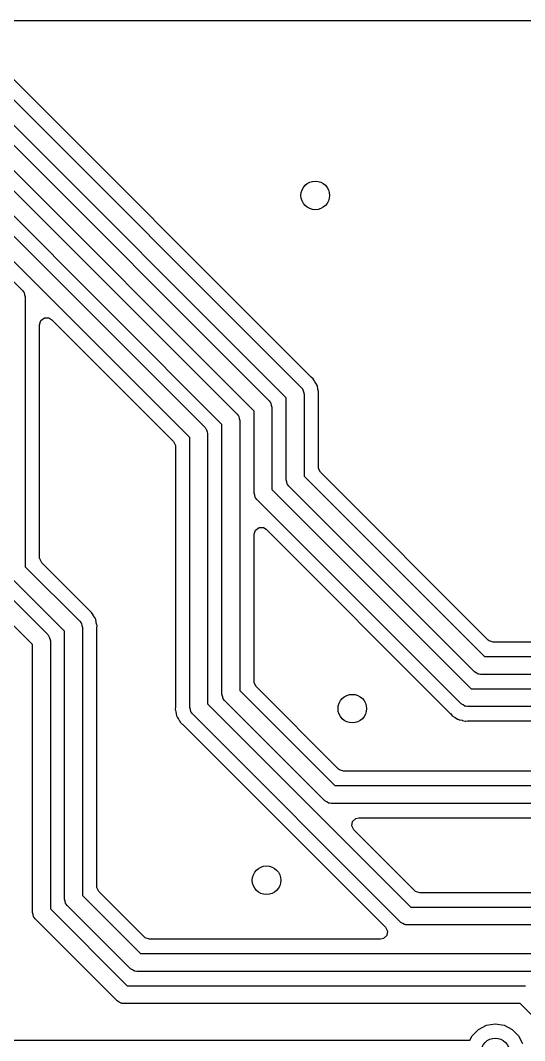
# Model space of a CAD drawing. Extents: x -27 to 355, y -108 to 35.
# Drawn here: x 308.16 to 315.21, y 20.16 to 34.42 of the extents above; entities that cross this region are included whole.
import ezdxf

# ---------------------------------------------------------------- set-up
doc = ezdxf.new("R2010")
doc.units = 0
doc.layers.add('BLACK', color=7, linetype='CONTINUOUS')

msp = doc.modelspace()

# ---------------------------------------------------------------- linework, layer by layer
at = {"layer": 'BLACK', "linetype": 'CONTINUOUS'}
for p, q in [((307.478, 34.4245), (315.991, 34.4245)), ((312.217, 29.4433), (307.443, 34.2171)), ((307.288, 34.0884), (312.088, 29.2884)), ((311.875, 29.1482), (307.148, 33.875)), ((307.102, 33.6389), (311.639, 29.1022)), ((311.425, 28.962), (306.962, 33.4255)), ((306.916, 33.1893), (311.189, 28.916)), ((310.976, 28.7758), (306.776, 32.976)), ((306.73, 32.7398), (310.74, 28.7298)), ((310.526, 28.5896), (306.59, 32.5264)), ((306.544, 32.2903), (308.187, 30.6465)), ((308.187, 30.6465), (308.201, 30.6286)), ((308.201, 30.6286), (308.204, 30.6256)), ((308.204, 30.6256), (308.205, 30.6229)), ((308.205, 30.6229), (308.209, 30.6177)), ((308.209, 30.6177), (308.215, 30.5876)), ((308.215, 30.5876), (308.224, 30.5581)), ((308.224, 30.5581), (308.224, 26.7849)), ((308.443, 30.2272), (308.493, 30.2631)), ((308.493, 30.2631), (308.554, 30.2631)), ((308.554, 30.2631), (308.594, 30.239)), ((308.425, 30.169), (308.443, 30.2272)), ((308.425, 26.9089), (308.425, 30.169)), ((308.594, 30.239), (310.297, 28.5356)), ((312.223, 29.4374), (312.217, 29.4433)), ((312.253, 29.4125), (312.223, 29.4374)), ((312.267, 29.3879), (312.253, 29.4125)), ((312.088, 29.2884), (312.102, 29.2706)), ((312.102, 29.2706), (312.105, 29.2675)), ((312.105, 29.2675), (312.106, 29.2648)), ((312.106, 29.2648), (312.11, 29.2596)), ((312.11, 29.2596), (312.116, 29.2295)), ((312.273, 29.3788), (312.267, 29.3879)), ((312.277, 29.3715), (312.273, 29.3788)), ((312.3, 29.3397), (312.277, 29.3715)), ((312.302, 29.3313), (312.3, 29.3397)), ((312.304, 29.326), (312.302, 29.3313)), ((312.306, 29.3205), (312.304, 29.326)), ((312.311, 29.313), (312.306, 29.3205)), ((312.312, 29.3045), (312.311, 29.313)), ((312.317, 29.2748), (312.312, 29.3045)), ((312.319, 29.2663), (312.317, 29.2748)), ((312.327, 29.2372), (312.319, 29.2663)), ((311.875, 28), (311.875, 29.1482)), ((312.116, 29.2295), (312.125, 29.2)), ((312.125, 29.2), (312.125, 28.0518)), ((312.325, 29.1815), (312.326, 29.1901)), ((312.325, 28.1758), (312.325, 29.1815)), ((312.326, 29.1901), (312.328, 29.2099)), ((312.329, 29.2288), (312.327, 29.2372)), ((312.327, 29.2372), (312.327, 29.2372)), ((312.328, 29.2099), (312.329, 29.2288)), ((311.425, 27.8138), (311.425, 28.962)), ((311.639, 29.1022), (311.652, 29.0844)), ((311.652, 29.0844), (311.656, 29.0813)), ((311.656, 29.0813), (311.656, 29.0786)), ((311.656, 29.0786), (311.66, 29.0734)), ((311.66, 29.0734), (311.667, 29.0433)), ((311.667, 29.0433), (311.675, 29.0138)), ((311.675, 29.0138), (311.675, 27.8656)), ((311.189, 28.916), (311.203, 28.8982)), ((311.203, 28.8982), (311.206, 28.8951)), ((311.206, 28.8951), (311.207, 28.8924)), ((311.207, 28.8924), (311.211, 28.8872)), ((311.211, 28.8872), (311.217, 28.8572)), ((311.217, 28.8572), (311.226, 28.8276)), ((311.226, 28.8276), (311.226, 25.0544)), ((310.74, 28.7298), (310.753, 28.712)), ((310.753, 28.712), (310.757, 28.7089)), ((310.757, 28.7089), (310.757, 28.7062)), ((310.757, 28.7062), (310.761, 28.7011)), ((310.761, 28.7011), (310.768, 28.671)), ((310.976, 25.0026), (310.976, 28.7758)), ((310.297, 28.5356), (310.325, 28.4811)), ((310.526, 24.8164), (310.526, 28.5896)), ((310.768, 28.671), (310.776, 28.6414)), ((310.776, 28.6414), (310.776, 24.8682)), ((310.325, 28.4811), (310.326, 28.4656)), ((310.326, 28.4656), (310.326, 24.8349)), ((312.327, 28.1603), (312.325, 28.1758)), ((312.354, 28.1058), (312.327, 28.1603)), ((314.702, 25.7581), (312.354, 28.1058)), ((311.884, 27.9705), (311.875, 28)), ((311.89, 27.9404), (311.884, 27.9705)), ((312.125, 28.0518), (314.648, 25.5286)), ((311.675, 27.8656), (314.462, 25.0791)), ((311.894, 27.9352), (311.89, 27.9404)), ((311.895, 27.9325), (311.894, 27.9352)), ((311.898, 27.9294), (311.895, 27.9325)), ((311.912, 27.9116), (311.898, 27.9294)), ((314.508, 25.3153), (311.912, 27.9116)), ((311.434, 27.7843), (311.425, 27.8138)), ((311.441, 27.7542), (311.434, 27.7843)), ((311.444, 27.749), (311.441, 27.7542)), ((311.445, 27.7463), (311.444, 27.749)), ((311.449, 27.7433), (311.445, 27.7463)), ((311.462, 27.7254), (311.449, 27.7433)), ((314.322, 24.8657), (311.462, 27.7254)), ((311.426, 27.2385), (311.445, 27.2967)), ((311.445, 27.2967), (311.495, 27.3326)), ((311.495, 27.3326), (311.556, 27.3326)), ((311.556, 27.3326), (311.595, 27.3085)), ((311.595, 27.3085), (314.167, 24.7371)), ((311.426, 25.1784), (311.426, 27.2385)), ((308.426, 26.8934), (308.425, 26.9089)), ((308.454, 26.8389), (308.426, 26.8934)), ((309.116, 26.1763), (308.454, 26.8389)), ((308.224, 26.7849), (308.987, 26.0215)), ((307.775, 26.5987), (308.538, 25.8353)), ((308.774, 25.8813), (308.011, 26.6447)), ((308.325, 25.6951), (307.561, 26.4585)), ((309.122, 26.1705), (309.116, 26.1763)), ((309.152, 26.1455), (309.122, 26.1705)), ((309.172, 26.1119), (309.152, 26.1455)), ((309.176, 26.1046), (309.172, 26.1119)), ((308.987, 26.0215), (309.001, 26.0036)), ((309.001, 26.0036), (309.004, 26.0006)), ((309.004, 26.0006), (309.005, 25.9979)), ((309.005, 25.9979), (309.009, 25.9927)), ((309.009, 25.9927), (309.015, 25.9626)), ((309.199, 26.0728), (309.176, 26.1046)), ((309.201, 26.0644), (309.199, 26.0728)), ((309.203, 26.0591), (309.201, 26.0644)), ((309.205, 26.0536), (309.203, 26.0591)), ((309.21, 26.0461), (309.205, 26.0536)), ((309.215, 26.0133), (309.21, 26.0461)), ((309.216, 26.0079), (309.215, 26.0133)), ((309.218, 25.9994), (309.216, 26.0079)), ((309.226, 25.9703), (309.218, 25.9994)), ((309.228, 25.9619), (309.226, 25.9703)), ((309.226, 25.9703), (309.226, 25.9703)), ((308.538, 25.8353), (308.551, 25.8174)), ((308.774, 22.1367), (308.774, 25.8813)), ((309.015, 25.9626), (309.024, 25.9331)), ((309.024, 25.9331), (309.024, 22.1885)), ((309.225, 25.9232), (309.226, 25.9306)), ((309.225, 25.9146), (309.225, 25.9232)), ((309.225, 22.3125), (309.225, 25.9146)), ((309.226, 25.9306), (309.228, 25.9619)), ((308.325, 21.9505), (308.325, 25.6951)), ((308.551, 25.8174), (308.555, 25.8144)), ((308.555, 25.8144), (308.556, 25.8117)), ((308.556, 25.8117), (308.559, 25.8065)), ((308.559, 25.8065), (308.566, 25.7764)), ((308.566, 25.7764), (308.575, 25.7469)), ((308.575, 25.7469), (308.575, 22.0023)), ((314.714, 25.748), (314.702, 25.7581)), ((314.772, 25.7291), (314.714, 25.748)), ((316.21, 25.7291), (314.772, 25.7291)), ((314.648, 25.5286), (321.752, 25.5286)), ((314.535, 25.3005), (314.508, 25.3153)), ((314.561, 25.2838), (314.535, 25.3005)), ((314.567, 25.2829), (314.561, 25.2838)), ((314.57, 25.2815), (314.567, 25.2829)), ((314.574, 25.2818), (314.57, 25.2815)), ((314.596, 25.2786), (314.574, 25.2818)), ((321.804, 25.2786), (314.596, 25.2786)), ((311.428, 25.163), (311.426, 25.1784)), ((311.455, 25.1084), (311.428, 25.163)), ((310.985, 24.9731), (310.976, 25.0026)), ((310.991, 24.943), (310.985, 24.9731)), ((311.226, 25.0544), (312.555, 23.725)), ((312.609, 23.9545), (311.455, 25.1084)), ((314.462, 25.0791), (322.171, 25.0791)), ((310.326, 24.8263), (310.322, 24.7876)), ((310.326, 24.8349), (310.326, 24.8263)), ((310.776, 24.8682), (313.62, 22.025)), ((310.995, 24.9378), (310.991, 24.943)), ((310.996, 24.9351), (310.995, 24.9378)), ((310.999, 24.9321), (310.996, 24.9351)), ((311.013, 24.9142), (310.999, 24.9321)), ((312.415, 23.5116), (311.013, 24.9142)), ((314.349, 24.851), (314.322, 24.8657)), ((314.375, 24.8343), (314.349, 24.851)), ((314.381, 24.8333), (314.375, 24.8343)), ((314.384, 24.832), (314.381, 24.8333)), ((314.388, 24.8323), (314.384, 24.832)), ((314.41, 24.8291), (314.388, 24.8323)), ((322.171, 24.8291), (314.41, 24.8291)), ((310.322, 24.7876), (310.324, 24.7792)), ((310.324, 24.7792), (310.332, 24.7501)), ((310.332, 24.7501), (310.334, 24.7416)), ((310.334, 24.7416), (310.337, 24.7242)), ((310.337, 24.7242), (310.341, 24.7034)), ((310.341, 24.7034), (310.345, 24.6959)), ((310.345, 24.6959), (310.347, 24.6904)), ((310.347, 24.6904), (310.35, 24.6851)), ((310.35, 24.6851), (310.352, 24.6767)), ((310.535, 24.7869), (310.526, 24.8164)), ((310.542, 24.7568), (310.535, 24.7869)), ((310.545, 24.7516), (310.542, 24.7568)), ((310.546, 24.7489), (310.545, 24.7516)), ((310.55, 24.7459), (310.546, 24.7489)), ((310.563, 24.728), (310.55, 24.7459)), ((313.479, 21.8116), (310.563, 24.728)), ((314.167, 24.7371), (314.173, 24.7307)), ((314.173, 24.7307), (314.198, 24.7009)), ((314.198, 24.7009), (314.231, 24.6815)), ((314.231, 24.6815), (314.239, 24.6769)), ((310.352, 24.6767), (310.369, 24.6528)), ((310.369, 24.6528), (310.374, 24.6449)), ((310.374, 24.6449), (310.379, 24.6376)), ((310.379, 24.6376), (310.398, 24.604)), ((310.398, 24.604), (310.421, 24.5849)), ((310.421, 24.5849), (310.428, 24.579)), ((310.428, 24.579), (310.434, 24.5731)), ((310.434, 24.5731), (313.263, 21.744)), ((314.239, 24.6769), (314.239, 24.6766)), ((314.239, 24.6766), (314.27, 24.6546)), ((314.27, 24.6546), (314.279, 24.6523)), ((314.279, 24.6523), (314.284, 24.6499)), ((314.284, 24.6499), (314.29, 24.6479)), ((314.29, 24.6479), (314.297, 24.6435)), ((314.297, 24.6435), (314.306, 24.642)), ((314.306, 24.642), (314.306, 24.642)), ((314.306, 24.642), (314.335, 24.6368)), ((314.335, 24.6368), (314.344, 24.6349)), ((314.344, 24.6349), (314.381, 24.6249)), ((314.381, 24.6249), (314.39, 24.6256)), ((314.39, 24.6256), (314.414, 24.6277)), ((314.414, 24.6277), (314.42, 24.6282)), ((314.42, 24.6282), (314.429, 24.6286)), ((314.429, 24.6286), (321.995, 24.6286)), ((312.621, 23.9444), (312.609, 23.9545)), ((312.679, 23.9255), (312.621, 23.9444)), ((320.988, 23.9255), (312.679, 23.9255)), ((312.555, 23.725), (321.22, 23.725)), ((312.442, 23.4968), (312.415, 23.5116)), ((312.468, 23.4801), (312.442, 23.4968)), ((312.474, 23.4792), (312.468, 23.4801)), ((312.477, 23.4779), (312.474, 23.4792)), ((312.482, 23.4782), (312.477, 23.4779)), ((312.504, 23.475), (312.482, 23.4782)), ((321.22, 23.475), (312.504, 23.475)), ((312.804, 23.2204), (312.848, 23.2637)), ((312.848, 23.2637), (312.893, 23.2745)), ((312.893, 23.2745), (320.988, 23.2745)), ((312.795, 23.16), (312.804, 23.2204)), ((312.823, 23.1055), (312.795, 23.16)), ((313.674, 22.2545), (312.823, 23.1055)), ((309.226, 22.297), (309.225, 22.3125)), ((309.254, 22.2425), (309.226, 22.297)), ((308.783, 22.1071), (308.774, 22.1367)), ((309.024, 22.1885), (309.838, 21.3745)), ((309.892, 21.604), (309.254, 22.2425)), ((313.685, 22.2444), (313.674, 22.2545)), ((313.744, 22.2255), (313.685, 22.2444)), ((320.177, 22.2255), (313.744, 22.2255)), ((308.575, 22.0023), (309.652, 20.925)), ((308.789, 22.077), (308.783, 22.1071)), ((308.793, 22.0719), (308.789, 22.077)), ((308.794, 22.0691), (308.793, 22.0719)), ((308.797, 22.0661), (308.794, 22.0691)), ((308.811, 22.0483), (308.797, 22.0661)), ((309.698, 21.1611), (308.811, 22.0483)), ((313.62, 22.025), (320.404, 22.025)), ((308.333, 21.9209), (308.325, 21.9505)), ((308.34, 21.8908), (308.333, 21.9209)), ((308.344, 21.8857), (308.34, 21.8908)), ((308.344, 21.8829), (308.344, 21.8857)), ((308.348, 21.8799), (308.344, 21.8829)), ((308.361, 21.8621), (308.348, 21.8799)), ((309.512, 20.7116), (308.361, 21.8621)), ((313.263, 21.744), (313.291, 21.6895)), ((313.291, 21.6895), (313.282, 21.6291)), ((313.506, 21.7968), (313.479, 21.8116)), ((313.532, 21.7801), (313.506, 21.7968)), ((313.539, 21.7792), (313.532, 21.7801)), ((313.541, 21.7779), (313.539, 21.7792)), ((313.546, 21.7782), (313.541, 21.7779)), ((313.568, 21.775), (313.546, 21.7782)), ((320.471, 21.775), (313.568, 21.775)), ((309.904, 21.5939), (309.892, 21.604)), ((309.962, 21.575), (309.904, 21.5939)), ((313.193, 21.575), (309.962, 21.575)), ((313.238, 21.5858), (313.193, 21.575)), ((313.282, 21.6291), (313.238, 21.5858)), ((309.838, 21.3745), (315.386, 21.3745)), ((309.725, 21.1464), (309.698, 21.1611)), ((309.751, 21.1297), (309.725, 21.1464)), ((309.757, 21.1287), (309.751, 21.1297)), ((309.76, 21.1274), (309.757, 21.1287)), ((309.764, 21.1277), (309.76, 21.1274)), ((309.786, 21.1245), (309.764, 21.1277)), ((315.334, 21.1245), (309.786, 21.1245)), ((309.652, 20.925), (315.2, 20.925)), ((315.2, 20.925), (315.222, 20.9218)), ((309.539, 20.6968), (309.512, 20.7116)), ((309.564, 20.6801), (309.539, 20.6968)), ((309.571, 20.6792), (309.564, 20.6801)), ((309.573, 20.6779), (309.571, 20.6792)), ((309.578, 20.6782), (309.573, 20.6779)), ((309.6, 20.675), (309.578, 20.6782)), ((315.148, 20.675), (309.6, 20.675)), ((316.195, 19.6281), (315.148, 20.675)), ((314.476, 20.2266), (314.565, 20.3151)), ((314.565, 20.3151), (314.676, 20.3719)), ((314.676, 20.3719), (314.8, 20.3915)), ((314.8, 20.3915), (314.924, 20.3719)), ((314.924, 20.3719), (315.035, 20.3151)), ((315.035, 20.3151), (315.124, 20.2266)), ((304.07, 20.165), (314.445, 20.165)), ((314.445, 20.165), (314.476, 20.2266)), ((315.124, 20.2266), (315.18, 20.1151))]:
    msp.add_line(p, q, dxfattribs=at)
at = {"layer": 'BLACK'}
for centre in [(312.282, 31.977), (312.8, 24.8), (311.6, 22.4), (314.8, 19.9915)]:
    msp.add_circle(centre, 0.2, dxfattribs=at)

doc.saveas('drawing.dxf')
